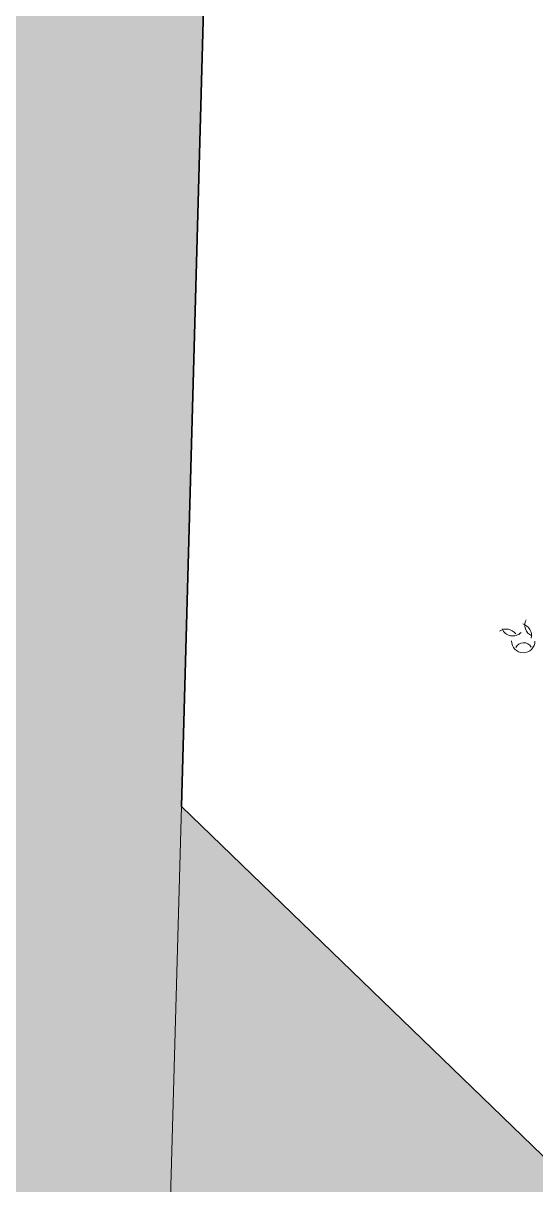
# Model space of a CAD drawing. Header units: metres. Extents: x 0 to 4415, y 1197 to 2590.
# Drawn here: x 1892.798 to 1893.147, y 1311.176 to 1311.969 of the extents above; entities that cross this region are included whole.
import ezdxf

# ---------------------------------------------------------------- set-up
doc = ezdxf.new("R2010")
doc.units = ezdxf.units.M
doc.linetypes.add('AXES', pattern=[2, 1.25, -0.25, 0.25, -0.25])
for name, color, linetype, lineweight in [('A_TRAM', 10, 'AXES', 15), ('Façade 02', 41, 'Continuous', 35), ('gris', 251, 'Continuous', 9)]:
    doc.layers.add(name, color=color, linetype=linetype, lineweight=lineweight)
doc.layers.add('veg', color=7, linetype='Continuous', lineweight=9, true_color=0x61c200)

# ---------------------------------------------------------------- blocks, each defined once
blk = doc.blocks.new('Plantes')
at = {"color": 72}
for centre, major_axis, start_param, end_param in [((0.7366, 1.604), (0.0232, 0.0232), 4.082311, 6.019626), ((0.7849, 1.5914), (0.0232, 0.0232), 1.097798, 2.668594), ((0.6988, 1.5497), (0.0232, 0.0232), 5.269135, 6.892291), ((0.75, 1.5699), (0.0232, 0.0232), 1.970463, 3.541259), ((0.7568, 1.5528), (0.0232, 0.0232), 3.296913, 6.438505), ((0.7798, 1.5343), (0.0174, 0.0174), 0.609106, 2.755861)]:
    blk.add_ellipse(centre, major_axis=major_axis, ratio=1, start_param=start_param, end_param=end_param, dxfattribs=at)

msp = doc.modelspace()

# ---------------------------------------------------------------- hatches: boundary and pattern name
at = {"layer": 'gris'}
h = msp.add_hatch(dxfattribs=at)
h.set_pattern_fill('AR-HBONE', color=256, scale=0.001)
h.set_pattern_definition([(45, (831.64723, 18.24039), (5e-17, 0.143684098), [0.3048, -0.1016]), (135, (831.71908, 18.31224), (5e-17, 0.143684098), [0.3048, -0.1016])])
h.paths.add_polyline_path([(1914.06234, 1308.72234), (1914.06234, 1309.72418), (1895.81662, 1308.61792), (1892.90557, 1311.4342), (1893.42202, 1330.00716), (1892.42164, 1330.00716), (1891.89372, 1311.02173), (1895.43771, 1307.59311)])

# ---------------------------------------------------------------- linework, layer by layer
at = {"layer": 'A_TRAM', "color": 1, "ltscale": 5}
msp.add_lwpolyline([(1892.90557, 1311.4342), (1892.82218, 1308.43536), (1895.81662, 1308.61792)], dxfattribs=at)
at = {"layer": 'Façade 02'}
for q in [(1893.42202, 1330.00716), (1895.81662, 1308.61792)]:
    msp.add_line((1892.90557, 1311.4342), q, dxfattribs=at)

# ---------------------------------------------------------------- block references
at = {"layer": 'veg', "ltscale": 0.1, "xscale": -0.2441011966847086, "yscale": 0.2441011966847084, "zscale": 0.2441011966847084, "rotation": 53.31475443505198}
msp.add_blockref('Plantes', (1893.55304, 1311.46884), dxfattribs=at)

doc.saveas('drawing.dxf')
